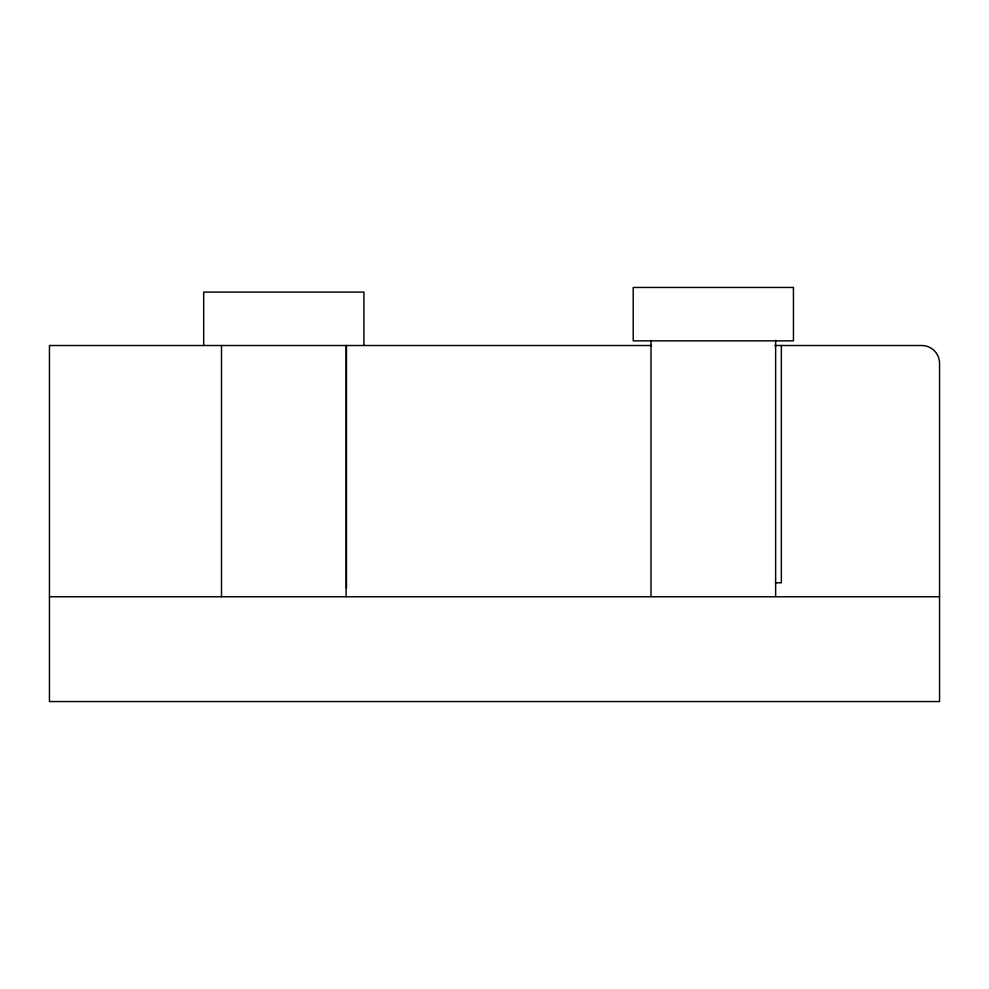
<?xml version="1.0" encoding="UTF-8"?>
<svg xmlns="http://www.w3.org/2000/svg" width="989" height="989" viewBox="0 0 989 989"><rect width="100%" height="100%" fill="white"/><g stroke="black" fill="none" stroke-linecap="round" stroke-linejoin="round"><path stroke-width="1.48" d="M651.566 345.507L49.45 345.507L49.45 701.547L939.55 701.547L939.55 363.309A17.802 17.802 0 0 0 921.748 345.507L774.795 345.507M775.376 582.793L781.359 582.793L781.359 345.507M49.45 596.763L939.55 596.763M775.636 340.352L775.636 596.206M651.022 340.352L651.022 596.206M363.915 345.507L363.915 292.101L203.697 292.101L203.697 345.507M346.471 345.507L346.471 588.158M346.113 345.507L346.113 596.738M221.499 345.507L221.499 596.738M793.438 287.453L633.22 287.453L633.22 340.859L793.438 340.859L793.438 287.453"/></g></svg>
